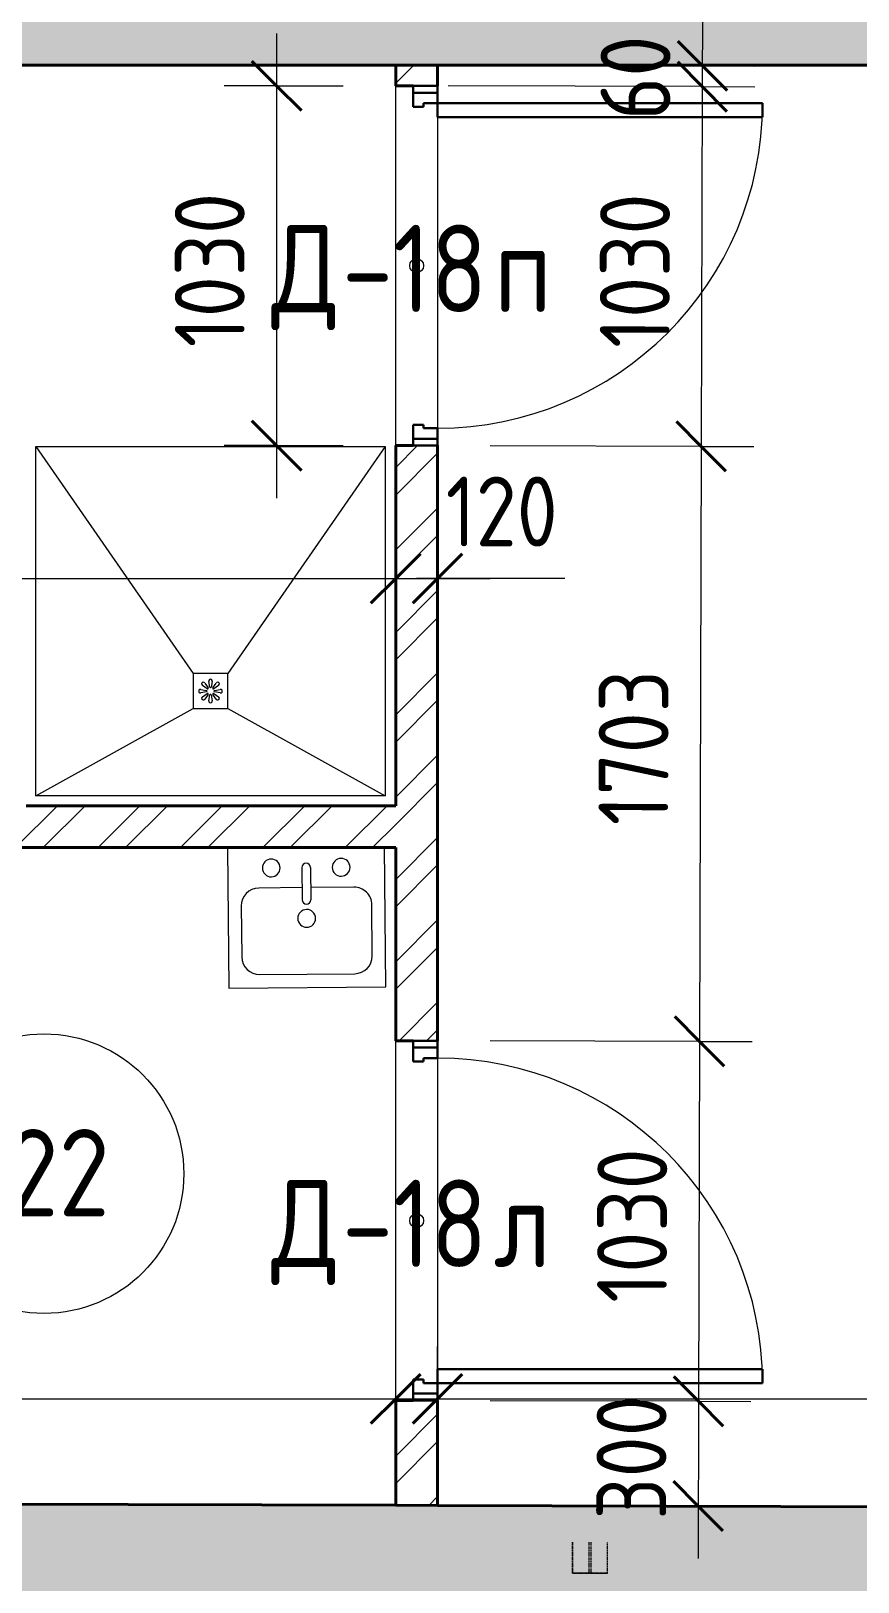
# Model space of a CAD drawing. Header units: millimetres. Extents: x -11886 to 379896, y -8130 to 47743.
# Drawn here: x 27032 to 29399, y 13336 to 17774 of the extents above; entities that cross this region are included whole.
import ezdxf

# ---------------------------------------------------------------- set-up
doc = ezdxf.new("R2010")
doc.units = ezdxf.units.MM
doc.linetypes.add('ADSK_Сверху', pattern=[4.5, 3, -1.5])
for name, color, linetype, lineweight, true_color in [('Двери', 5, 'Continuous', 18, 0x0000ff), ('Сантехника', 5, 'Continuous', 18, 0x0000ff), ('Сантехническое оборудование', 5, 'Continuous', 9, 0x0000ff), ('Стены внутренние', 5, 'Continuous', 18, 0x0000ff)]:
    doc.layers.add(name, color=color, linetype=linetype, lineweight=lineweight, true_color=true_color)
for name, color, linetype, lineweight in [('Каркас', 7, 'Continuous', 18), ('Марки дверей', 7, 'Continuous', 20), ('Марки помещений', 7, 'Continuous', 20), ('Размеры', 7, 'Continuous', 9), ('Размеры-100', 7, 'Continuous', 9)]:
    doc.layers.add(name, color=color, linetype=linetype, lineweight=lineweight)
doc.styles.add('GOST Common_1', font='GOST_Common.ttf', dxfattribs={"width": 0.9, "height": 200})
doc.styles.add('GOST Common_2', font='GOST_Common.ttf', dxfattribs={"width": 0.9, "height": 250})
doc.dimstyles.new('ADSK_Основной_2_мм_Округление_до_1_мм', dxfattribs={"dimscale": 304.8, "dimtxt": 201.142999, "dimasz": 0.463911, "dimexe": 0.492126, "dimexo": 0.492126, "dimgap": 0.098425, "dimtad": 1, "dimdec": 0, "dimdsep": 46, "dimtxsty": 'GOST Common_1', "dimblk1": 'OBLIQUE', "dimblk2": 'OBLIQUE', "dimsah": 1, "dimcen": 0.09, "dimdle": 0.492126, "dimazin": 2, "dimtfac": 1, "dimtdec": 4, "dimtix": 1, "dimtmove": 0, "dimatfit": 3, "dimfxl": 1, "dimtvp": 1, "dimtolj": 1, "dimtzin": 0, "dimlwd": 20, "dimlwe": 20, "dimarcsym": 2})
doc.dimstyles.new('ADSK_Основной_2_мм_Округление_до_1_мм_1', dxfattribs={"dimscale": 304.8, "dimtxt": 201.142999, "dimasz": 0.463911, "dimexe": 0.492126, "dimexo": 0.492126, "dimgap": 0.098425, "dimtad": 1, "dimdec": 0, "dimdsep": 46, "dimtxsty": 'GOST Common_1', "dimblk1": 'OBLIQUE', "dimblk2": 'OBLIQUE', "dimsah": 1, "dimcen": 0.09, "dimdle": 0.492126, "dimazin": 2, "dimtfac": 1, "dimtdec": 4, "dimtix": 1, "dimtmove": 1, "dimatfit": 3, "dimfxl": 1, "dimtvp": 1, "dimtolj": 1, "dimtzin": 0, "dimlwd": 20, "dimlwe": 20, "dimarcsym": 2})
pattern_1 = [(45, (0, 0), (-117.8655, 117.8655), []), (45, (78.58, 0), (-117.8655, 117.8655), [])]

# ---------------------------------------------------------------- blocks, each defined once
blk = doc.blocks.new('Типовая двутавровая балка _АСТО 20-93_ Балки - 100х200мм-V2-01 План 1-го этажа маркировочный')
at = {"layer": 'Каркас', "color": 253, "linetype": 'ADSK_Сверху', "true_color": 0xaaaaaa}
for p, q in [((-2169.5, 50), (-2169.5, -50)), ((-2169.5, 50), (-2081.2, 50)), ((-2081.2, 3), (-2169.5, 3)), ((-2081.2, -3), (-2169.5, -3)), ((-2169.5, -50), (-2081.3, -50))]:
    blk.add_line(p, q, dxfattribs=at)
at = {"layer": 'Каркас', "color": 9, "linetype": 'ADSK_Сверху', "true_color": 0xb9b9b9}
for p, q in [((-2169.5, 3.4), (-2169.5, 50)), ((-2169.5, 50), (-2081.2, 50)), ((-2169.5, -50), (-2169.5, -3.4)), ((-2169.5, -50), (-2081.3, -50))]:
    blk.add_line(p, q, dxfattribs=at)
at = {"layer": 'Каркас', "color": 253, "linetype": 'ADSK_Сверху', "true_color": 0xb2b2b2}
for p, q in [((-2169.5, 50), (-2169.5, 15)), ((-2169.5, 15), (-2169.5, 50)), ((-2081.2, 50), (-2169.5, 50)), ((-2169.5, 50), (-2081.2, 50)), ((-2169.5, 3), (-2169.5, 15)), ((-2169.5, 3), (-2169.5, 15)), ((-2169.5, -3), (-2169.5, 3)), ((-2169.5, -15), (-2169.5, -3)), ((-2169.5, -15), (-2169.5, -3)), ((-2169.5, -50), (-2169.5, -15)), ((-2169.5, -15), (-2169.5, -50)), ((-2169.5, -50), (-2081.3, -50)), ((-2169.5, -50), (-2081.3, -50))]:
    blk.add_line(p, q, dxfattribs=at)
blk = doc.blocks.new('AC_Дверь_Однопольная - Д-18п 1030х2200h-2319666-01 План 1-го этажа маркировочный')
at = {"layer": 'Двери', "lineweight": 30}
for p, q in [((-465, 990), (-425, 990)), ((-465, 60), (-465, 990)), ((-425, 990), (-425, 60)), ((-515, 60), (-495, 60)), ((-515, -10), (-515, 60)), ((-495, 60), (-465, 60)), ((-495, -10), (-495, 60)), ((-495, 60), (-495, -10)), ((-425, 60), (-465, 60)), ((-465, 60), (-465, 20)), ((465, 60), (495, 60)), ((465, 20), (465, 60)), ((495, 60), (495, -10)), ((495, 60), (515, 60)), ((495, -10), (495, 60)), ((515, 60), (515, -10)), ((-465, 20), (-455, 20)), ((-455, 20), (-455, -10)), ((455, 20), (465, 20)), ((455, -10), (455, 20)), ((-495, -10), (-515, -10)), ((-455, -10), (-495, -10)), ((495, -10), (455, -10)), ((515, -10), (495, -10))]:
    blk.add_line(p, q, dxfattribs=at)
at = {"layer": 'Двери'}
blk.add_arc((-465, 60), 930, 0, 90, dxfattribs=at)
blk = doc.blocks.new('AC_Дверь_Однопольная - Д-18л 1030х2200h-2319665-01 План 1-го этажа маркировочный')
at = {"layer": 'Двери', "lineweight": 30}
for p, q in [((465, 990), (425, 990)), ((425, 990), (425, 60)), ((465, 60), (465, 990)), ((-495, 60), (-515, 60)), ((-515, 60), (-515, -10)), ((-465, 60), (-495, 60)), ((-495, 60), (-495, -10)), ((-495, -10), (-495, 60)), ((-465, 20), (-465, 60)), ((425, 60), (465, 60)), ((495, 60), (465, 60)), ((465, 60), (465, 20)), ((495, -10), (495, 60)), ((515, 60), (495, 60)), ((495, 60), (495, -10)), ((515, -10), (515, 60)), ((-455, 20), (-465, 20)), ((-455, -10), (-455, 20)), ((465, 20), (455, 20)), ((455, 20), (455, -10)), ((-515, -10), (-495, -10)), ((-495, -10), (-455, -10)), ((455, -10), (495, -10)), ((495, -10), (515, -10))]:
    blk.add_line(p, q, dxfattribs=at)
at = {"layer": 'Двери'}
blk.add_arc((465, 60), 930, 90, 180, dxfattribs=at)
blk = doc.blocks.new('4-slope_shower_with_drain_2858 - 1000х1000-V220-01 План 1-го этажа маркировочный')
at = {"layer": 'Сантехническое оборудование'}
for p, q in [((-500, -300), (-500, 700)), ((-500, 700), (500, 700)), ((-500, 700), (-50, 50)), ((500, 700), (50, 50)), ((500, 700), (500, -300)), ((50, 50), (-50, 50)), ((-50, 50), (-50, -50)), ((50, -50), (50, 50)), ((-27.9, 4.9), (-11, 1.9)), ((-9.2, 6.4), (-23.2, 16.3)), ((-16.3, 23.2), (-6.4, 9.2)), ((-1.9, 11), (-4.9, 27.9)), ((4.9, 27.9), (1.9, 11)), ((6.4, 9.2), (16.3, 23.2)), ((23.2, 16.3), (9.2, 6.4)), ((11, 1.9), (27.9, 4.9)), ((-11, -1.9), (-27.9, -4.9)), ((-23.2, -16.3), (-9.2, -6.4)), ((-6.4, -9.2), (-16.3, -23.2)), ((-4.9, -27.9), (-1.9, -11)), ((1.9, -11), (4.9, -27.9)), ((16.3, -23.2), (6.4, -9.2)), ((9.2, -6.4), (23.2, -16.3)), ((27.9, -4.9), (11, -1.9)), ((-500, -300), (-50, -50)), ((-50, -50), (50, -50)), ((50, -50), (500, -300)), ((500, -300), (-500, -300))]:
    blk.add_line(p, q, dxfattribs=at)
for centre, radius, start, end in [((-28.8, 0), 5, 80, 280), ((-20.4, 20.4), 5, 35, 235), ((-12, 0), 2.19, 297.4259, 62.5741), ((-12, 0), 2.19, 6.9527, 62.5741), ((-8.5, 8.5), 2.19, 252.4259, 17.5741), ((-8.5, 8.5), 2.19, 252.4259, 294.142), ((-8.5, 8.5), 2.19, 335.858, 17.5741), ((0, 28.8), 5, 350, 190), ((0, 12), 2.19, 207.4259, 332.5741), ((0, 12), 2.19, 207.4259, 332.5741), ((8.5, 8.5), 2.19, 162.4259, 287.5741), ((8.5, 8.5), 2.19, 162.4259, 204.142), ((8.5, 8.5), 2.19, 231.9527, 287.5741), ((12, 0), 2.19, 117.4259, 242.5741), ((12, 0), 2.19, 117.4259, 173.0473), ((20.4, 20.4), 5, 305, 145), ((28.8, 0), 5, 260, 100), ((-20.4, -20.4), 5, 125, 325), ((-12, 0), 2.19, 297.4259, 353.0473), ((-8.5, -8.5), 2.19, 342.4259, 107.5741), ((-8.5, -8.5), 2.19, 65.858, 107.5741), ((-8.5, -8.5), 2.19, 342.4259, 38.0473), ((0, -28.8), 5, 170, 10), ((0, -12), 2.19, 27.4259, 152.5741), ((0, -12), 2.19, 27.4259, 152.5741), ((8.5, -8.5), 2.19, 72.4259, 197.5741), ((8.5, -8.5), 2.19, 155.858, 197.5741), ((8.5, -8.5), 2.19, 72.4259, 114.142), ((12, 0), 2.19, 186.9527, 242.5741), ((20.4, -20.4), 5, 215, 55)]:
    blk.add_arc(centre, radius, start, end, dxfattribs=at)
blk = doc.blocks.new('ADSK_Марка_Помещение_ОдноЗначение - Номер-247393-01 План 1-го этажа маркировочный')
at = {"layer": 'Марки помещений'}
blk.add_circle((0, 0), 4, dxfattribs=at)
blk = doc.blocks.new('ADSK_Марка_Дверь - Марка типа и комментарии-2020407-01 План 1-го этажа маркировочный')
at = {"layer": 'Марки дверей', "lineweight": 9}
blk.add_circle((0, 0), 0.2, dxfattribs=at)
blk = doc.blocks.new('DIMBLOCK38-01 План 1-го этажа маркировочный')
at = {"layer": 'Размеры-100', "lineweight": 20, "transparency": 16777216}
for p, q in [((27735.1, 17767.8), (27735.1, 16437.8)), ((27735.1, 17617.8), (27585.1, 17617.8)), ((27735.1, 17617.8), (27925.8, 17617.8)), ((27735.1, 16587.8), (27585.1, 16587.8)), ((27735.1, 16587.8), (27925.8, 16587.8))]:
    blk.add_line(p, q, dxfattribs=at)
at = {"layer": 'Размеры-100', "lineweight": 40, "transparency": 16777216}
for p, q in [((27735.1, 17617.8), (27664.4, 17688.5)), ((27735.1, 17617.8), (27805.8, 17547.1)), ((27735.1, 16587.8), (27664.4, 16658.5)), ((27735.1, 16587.8), (27805.8, 16517.1))]:
    blk.add_line(p, q, dxfattribs=at)
at = {"layer": 'Размеры-100', "color": 0, "lineweight": 20, "transparency": 16777216, "insert": (27443.7, 16869.3), "char_height": 200, "width": 560.473, "attachment_point": 1, "rotation": 90, "line_spacing_factor": 1.022761, "style": 'GOST Common_1'}
blk.add_mtext('1030', dxfattribs=at)
blk = doc.blocks.new('_Oblique')
at = {"color": 0, "linetype": 'ByBlock', "lineweight": -2}
blk.add_line((-0.5, -0.5), (0.5, 0.5), dxfattribs=at)
blk = doc.blocks.new('DIMBLOCK148-01 План 1-го этажа маркировочный')
at = {"layer": 'Размеры-100', "lineweight": 20, "transparency": 16777216}
for p, q in [((24865.8, 16207.9), (24865.8, 16357.9)), ((28075.8, 16207.9), (28075.8, 16357.9)), ((24865.8, 16207.9), (28075.8, 16207.9)), ((24865.8, 16207.9), (24865.8, 16157.9)), ((28075.8, 16207.9), (28075.8, 16157.9))]:
    blk.add_line(p, q, dxfattribs=at)
at = {"layer": 'Размеры-100', "lineweight": 40, "transparency": 16777216}
for p, q in [((24865.8, 16207.9), (24936.5, 16278.6)), ((28075.8, 16207.9), (28146.5, 16278.6)), ((24865.8, 16207.9), (24795.1, 16137.2)), ((28075.8, 16207.9), (28005.1, 16137.2))]:
    blk.add_line(p, q, dxfattribs=at)
at = {"layer": 'Размеры-100', "color": 0, "lineweight": 20, "transparency": 16777216, "insert": (26237.3, 16499.3), "char_height": 200, "width": 560.473, "attachment_point": 1, "line_spacing_factor": 1.022761, "style": 'GOST Common_1'}
blk.add_mtext('3210', dxfattribs=at)
blk = doc.blocks.new('DIMBLOCK149-01 План 1-го этажа маркировочный')
at = {"layer": 'Размеры-100', "lineweight": 20, "transparency": 16777216}
for p, q in [((28075.8, 16207.9), (28075.8, 16357.9)), ((28195.8, 16207.9), (28195.8, 16357.9)), ((28075.8, 16207.9), (28345.8, 16207.9)), ((28075.8, 16207.9), (28075.8, 16157.9)), ((28218.9, 16207.9), (28135.8, 16207.9)), ((28195.8, 16207.9), (28195.8, 16157.9)), ((28559.9, 16207.9), (28218.9, 16207.9))]:
    blk.add_line(p, q, dxfattribs=at)
at = {"layer": 'Размеры-100', "lineweight": 40, "transparency": 16777216}
for p, q in [((28075.8, 16207.9), (28146.5, 16278.6)), ((28195.8, 16207.9), (28266.5, 16278.6)), ((28075.8, 16207.9), (28005.1, 16137.2)), ((28195.8, 16207.9), (28125.1, 16137.2))]:
    blk.add_line(p, q, dxfattribs=at)
at = {"layer": 'Размеры-100', "color": 0, "lineweight": 20, "transparency": 16777216, "insert": (28218.9, 16499.3), "char_height": 200, "width": 409.104, "attachment_point": 1, "line_spacing_factor": 1.022761, "style": 'GOST Common_1'}
blk.add_mtext('120', dxfattribs=at)
blk = doc.blocks.new('DIMBLOCK182-01 План 1-го этажа маркировочный')
at = {"layer": 'Размеры-100', "lineweight": 20, "transparency": 16777216}
for p, q in [((28195.8, 13860), (28195.8, 14010)), ((32712.4, 13860), (32712.4, 14010)), ((28045.8, 13860), (32712.4, 13860)), ((28195.8, 13860), (28195.8, 13810)), ((32712.4, 13860), (32712.4, 13810))]:
    blk.add_line(p, q, dxfattribs=at)
at = {"layer": 'Размеры-100', "lineweight": 40, "transparency": 16777216}
for p, q in [((28195.8, 13860), (28266.5, 13930.7)), ((32712.4, 13860), (32783.1, 13930.7)), ((28195.8, 13860), (28125.1, 13789.3)), ((32712.4, 13860), (32641.7, 13789.3))]:
    blk.add_line(p, q, dxfattribs=at)
at = {"layer": 'Размеры-100', "color": 0, "lineweight": 20, "transparency": 16777216, "insert": (30212, 14151.4), "char_height": 200, "width": 580.928, "attachment_point": 1, "line_spacing_factor": 1.022761, "style": 'GOST Common_1'}
blk.add_mtext('4517', dxfattribs=at)
blk = doc.blocks.new('DIMBLOCK223-01 План 1-го этажа маркировочный')
at = {"layer": 'Размеры-100', "lineweight": 20, "transparency": 16777216}
for p, q in [((28953.9, 17824.8), (28953.3, 17615.3)), ((28953.5, 17674.8), (28345.8, 17676.5)), ((28953.5, 17674.8), (29103.5, 17674.3)), ((28953.3, 17615.3), (28225.8, 17617.4)), ((28953.3, 17615.3), (29103.3, 17614.8))]:
    blk.add_line(p, q, dxfattribs=at)
at = {"layer": 'Размеры-100', "lineweight": 40, "transparency": 16777216}
for p, q in [((28953.5, 17674.8), (28883, 17745.7)), ((28953.3, 17615.3), (28882.8, 17686.2)), ((28953.5, 17674.8), (29024, 17603.9)), ((28953.3, 17615.3), (29023.8, 17544.4))]:
    blk.add_line(p, q, dxfattribs=at)
at = {"layer": 'Размеры-100', "color": 0, "lineweight": 20, "transparency": 16777216, "insert": (28661.7, 17519.7), "char_height": 200, "width": 302.737, "attachment_point": 1, "rotation": 89.8351, "line_spacing_factor": 1.022761, "style": 'GOST Common_1'}
blk.add_mtext('60', dxfattribs=at)
blk = doc.blocks.new('DIMBLOCK224-01 План 1-го этажа маркировочный')
at = {"layer": 'Размеры-100', "lineweight": 40, "transparency": 16777216}
for p, q in [((28953.3, 17615.3), (28882.8, 17686.2)), ((28953.3, 17615.3), (29023.8, 17544.4)), ((28950.4, 16585.6), (28879.9, 16656.5)), ((28950.4, 16585.6), (29020.9, 16514.7))]:
    blk.add_line(p, q, dxfattribs=at)
at = {"layer": 'Размеры-100', "lineweight": 20, "transparency": 16777216}
for p, q in [((28953.3, 17615.3), (28225.8, 17617.4)), ((28953.3, 17615.3), (28950.4, 16585.6)), ((28953.3, 17615.3), (29103.3, 17614.8)), ((28950.4, 16585.6), (28345.8, 16587.4)), ((28950.4, 16585.6), (29100.4, 16585.2))]:
    blk.add_line(p, q, dxfattribs=at)
at = {"layer": 'Размеры-100', "color": 0, "lineweight": 20, "transparency": 16777216, "insert": (28659.8, 16867.8), "char_height": 200, "width": 560.473, "attachment_point": 1, "rotation": 89.8351, "line_spacing_factor": 1.022761, "style": 'GOST Common_1'}
blk.add_mtext('1030', dxfattribs=at)
blk = doc.blocks.new('DIMBLOCK225-01 План 1-го этажа маркировочный')
at = {"layer": 'Размеры-100', "lineweight": 40, "transparency": 16777216}
for p, q in [((28950.4, 16585.6), (28879.9, 16656.5)), ((28950.4, 16585.6), (29020.9, 16514.7)), ((28945.5, 14882.7), (28875, 14953.7)), ((28945.5, 14882.7), (29016, 14811.8))]:
    blk.add_line(p, q, dxfattribs=at)
at = {"layer": 'Размеры-100', "lineweight": 20, "transparency": 16777216}
for p, q in [((28950.4, 16585.6), (28345.8, 16587.4)), ((28950.4, 16585.6), (28945.5, 14882.7)), ((28950.4, 16585.6), (29100.4, 16585.2)), ((28945.5, 14882.7), (28345.8, 14884.5)), ((28945.5, 14882.7), (29095.5, 14882.3))]:
    blk.add_line(p, q, dxfattribs=at)
at = {"layer": 'Размеры-100', "color": 0, "lineweight": 20, "transparency": 16777216, "insert": (28655.9, 15501.5), "char_height": 200, "width": 560.473, "attachment_point": 1, "rotation": 89.8351, "line_spacing_factor": 1.022761, "style": 'GOST Common_1'}
blk.add_mtext('1703', dxfattribs=at)
blk = doc.blocks.new('DIMBLOCK226-01 План 1-го этажа маркировочный')
at = {"layer": 'Размеры-100', "lineweight": 40, "transparency": 16777216}
for p, q in [((28945.5, 14882.7), (28875, 14953.7)), ((28945.5, 14882.7), (29016, 14811.8)), ((28942.5, 13852.8), (28872, 13923.7)), ((28942.5, 13852.8), (29013, 13781.9))]:
    blk.add_line(p, q, dxfattribs=at)
at = {"layer": 'Размеры-100', "lineweight": 20, "transparency": 16777216}
for p, q in [((28945.5, 14882.7), (28345.8, 14884.5)), ((28945.5, 14882.7), (28942.5, 13852.8)), ((28945.5, 14882.7), (29095.5, 14882.3)), ((28942.5, 13852.8), (28345.8, 13854.5)), ((28942.5, 13852.8), (29092.5, 13852.3))]:
    blk.add_line(p, q, dxfattribs=at)
at = {"layer": 'Размеры-100', "color": 0, "lineweight": 20, "transparency": 16777216, "insert": (28651.9, 14135.1), "char_height": 200, "width": 560.473, "attachment_point": 1, "rotation": 89.8351, "line_spacing_factor": 1.022761, "style": 'GOST Common_1'}
blk.add_mtext('1030', dxfattribs=at)
blk = doc.blocks.new('DIMBLOCK227-01 План 1-го этажа маркировочный')
at = {"layer": 'Размеры-100', "lineweight": 40, "transparency": 16777216}
for p, q in [((28942.5, 13852.8), (28872, 13923.7)), ((28942.5, 13852.8), (29013, 13781.9)), ((28941.6, 13552.8), (28871.1, 13623.8)), ((28941.6, 13552.8), (29012.1, 13481.9))]:
    blk.add_line(p, q, dxfattribs=at)
at = {"layer": 'Размеры-100', "lineweight": 20, "transparency": 16777216}
for p, q in [((28942.5, 13852.8), (28345.8, 13854.5)), ((28942.5, 13852.8), (28941.2, 13402.8)), ((28942.5, 13852.8), (29092.5, 13852.3)), ((28941.6, 13552.8), (28891.6, 13553)), ((28941.6, 13552.8), (29091.6, 13552.4))]:
    blk.add_line(p, q, dxfattribs=at)
at = {"layer": 'Размеры-100', "color": 0, "lineweight": 20, "transparency": 16777216, "insert": (28650.1, 13514.4), "char_height": 200, "width": 454.106, "attachment_point": 1, "rotation": 89.8351, "line_spacing_factor": 1.022761, "style": 'GOST Common_1'}
blk.add_mtext('300', dxfattribs=at)
blk = doc.blocks.new('DIMBLOCK233-01 План 1-го этажа маркировочный')
at = {"layer": 'Размеры-100', "lineweight": 20, "transparency": 16777216}
for p, q in [((25190.8, 13860), (25190.8, 14010)), ((28075.8, 13860), (28075.8, 14010)), ((25040.8, 13860), (28225.8, 13860)), ((25190.8, 13860), (25190.8, 13810)), ((28075.8, 13860), (28075.8, 13810))]:
    blk.add_line(p, q, dxfattribs=at)
at = {"layer": 'Размеры-100', "lineweight": 40, "transparency": 16777216}
for p, q in [((25190.8, 13860), (25261.5, 13930.7)), ((28075.8, 13860), (28146.5, 13930.7)), ((25190.8, 13860), (25120.1, 13789.3)), ((28075.8, 13860), (28005.1, 13789.3))]:
    blk.add_line(p, q, dxfattribs=at)
at = {"layer": 'Размеры-100', "color": 0, "lineweight": 20, "transparency": 16777216, "insert": (26381, 14151.4), "char_height": 200, "width": 605.475, "attachment_point": 1, "line_spacing_factor": 1.022761, "style": 'GOST Common_1'}
blk.add_mtext('2885', dxfattribs=at)
blk = doc.blocks.new('Кухонная мойка-Одиночная - 450 x 400 мм-1905995-01 План 1-го этажа маркировочный')
at = {"layer": 'Сантехника'}
for p, q in [((240.7, 202.3), (-209.3, 202.3)), ((-209.3, 202.3), (-209.3, -197.7)), ((240.7, -197.7), (240.7, 202.3)), ((3, 145.2), (3, 53.1)), ((28.4, 145.2), (28.4, 53.1)), ((3, 88), (-120.4, 88)), ((151.8, 88), (28.4, 88)), ((-171.2, 37.2), (-171.2, -108.8)), ((202.6, -108.8), (202.6, 37.2)), ((-120.4, -159.6), (151.8, -159.6)), ((-209.3, -197.7), (240.7, -197.7))]:
    blk.add_line(p, q, dxfattribs=at)
for centre, radius, start, end in [((-84.3, 145.2), 25.4, 360, 180), ((-84.3, 145.2), 25.4, 180, 360), ((15.7, 145.2), 12.7, 360, 180), ((115.7, 145.2), 25.4, 360, 180), ((115.7, 145.2), 25.4, 180, 360), ((-120.4, 37.2), 50.8, 90, 180), ((15.7, 53.1), 12.7, 180, 0), ((151.8, 37.2), 50.8, 360, 90), ((15.7, 0), 25.4, 360, 180), ((15.7, 0), 25.4, 180, 0), ((-120.4, -108.8), 50.8, 180, 270), ((151.8, -108.8), 50.8, 270, 0)]:
    blk.add_arc(centre, radius, start, end, dxfattribs=at)

msp = doc.modelspace()

# ---------------------------------------------------------------- hatches: boundary and pattern name
at = {"layer": 'Стены внутренние', "true_color": 0xc0c0c0}
for points in [[(30030.09, 17676.96), (30842.36, 17676.96), (30842.36, 18186.96), (18922.84, 18186.96), (18922.84, 17676.96), (28915.36, 17676.96)], [(33079.61, 13030.93), (33081.08, 13540.93), (16805.21, 13587.78), (16803.75, 13077.79), (32259.56, 13033.29)]]:
    msp.add_hatch(color=9, dxfattribs=at).paths.add_polyline_path(points)
at = {"layer": 'Стены внутренние', "lineweight": 9}
h = msp.add_hatch(dxfattribs=at)
h.set_pattern_fill('FP_2', color=256, style=0, pattern_type=2)
h.set_pattern_definition(pattern_1)
h.paths.add_polyline_path([(28195.79, 13554.99), (28195.79, 13854.91), (28075.79, 13854.91), (28075.79, 13555.34)])
h.paths.add_polyline_path([(28075.79, 14884.91), (28195.79, 14884.91), (28195.79, 16587.79), (28075.79, 16587.79), (28075.79, 14949.33)])
h.paths.add_polyline_path([(28125.79, 17617.79), (28195.79, 17617.79), (28195.79, 17676.96), (28075.79, 17676.96), (28075.79, 17617.79)])
h = msp.add_hatch(dxfattribs=at)
h.set_pattern_fill('FP_2', color=256, style=0, pattern_type=2)
h.set_pattern_definition(pattern_1)
h.paths.add_polyline_path([(26128.53, 15437.29), (28075.79, 15437.29), (28075.79, 15557.29), (24865.79, 15557.29), (24865.79, 15437.29), (25919.9, 15437.29)])

# ---------------------------------------------------------------- linework, layer by layer
at = {"layer": 'Стены внутренние', "color": 18, "lineweight": 40, "true_color": 0x000000}
for p, q in [((18412.84, 17676.96), (31352.36, 17676.96)), ((28075.79, 17676.96), (28075.79, 17617.79)), ((28195.79, 17617.79), (28195.79, 17676.96)), ((28075.79, 17617.79), (28125.79, 17617.79)), ((28075.79, 16587.79), (28075.79, 15557.29)), ((28125.79, 16587.79), (28075.79, 16587.79)), ((28195.79, 14884.91), (28195.79, 16587.79)), ((28075.79, 15557.29), (27018.51, 15557.29)), ((25190.79, 15437.29), (28075.79, 15437.29)), ((28075.79, 15437.29), (28075.79, 14884.91)), ((28075.79, 14884.91), (28125.79, 14884.91)), ((28075.79, 13854.91), (28075.79, 13555.34)), ((28125.79, 13854.91), (28075.79, 13854.91)), ((28195.79, 13554.99), (28195.79, 13854.91)), ((28075.79, 13555.34), (25166.79, 13563.71)), ((28075.79, 13555.34), (28195.79, 13554.99)), ((33430.38, 13539.93), (28195.79, 13554.99))]:
    msp.add_line(p, q, dxfattribs=at)
at = {"layer": 'Стены внутренние', "color": 18, "true_color": 0x000000}
for p, q in [((28075.79, 16587.79), (28075.79, 17617.79)), ((28195.79, 17527.79), (28195.79, 16637.79)), ((28075.79, 13854.91), (28075.79, 14884.91)), ((28195.79, 14834.91), (28195.79, 13944.91))]:
    msp.add_line(p, q, dxfattribs=at)

# ---------------------------------------------------------------- block references
at = {"layer": 'Двери', "rotation": 269.9999999999999}
for name, p in [('AC_Дверь_Однопольная - Д-18п 1030х2200h-2319666-01 План 1-го этажа маркировочный', (28135.79, 17102.79)), ('AC_Дверь_Однопольная - Д-18л 1030х2200h-2319665-01 План 1-го этажа маркировочный', (28135.79, 14369.91))]:
    msp.add_blockref(name, p, dxfattribs=at)
at = {"layer": 'Каркас', "color": 253, "linetype": 'ADSK_Сверху', "true_color": 0xaaaaaa, "rotation": 89.99999999999993}
msp.add_blockref('Типовая двутавровая балка _АСТО 20-93_ Балки - 100х200мм-V2-01 План 1-го этажа маркировочный', (28631.59, 15530.46), dxfattribs=at)
at = {"layer": 'Марки дверей', "xscale": 99.99999999999993, "yscale": 99.99999999999993, "zscale": 99.99999999999993}
for p in [(28135.79, 17102.79), (28135.79, 14369.91)]:
    msp.add_blockref('ADSK_Марка_Дверь - Марка типа и комментарии-2020407-01 План 1-го этажа маркировочный', p, dxfattribs=at)
at = {"layer": 'Марки помещений', "xscale": 99.99999999999993, "yscale": 99.99999999999993, "zscale": 99.99999999999993}
msp.add_blockref('ADSK_Марка_Помещение_ОдноЗначение - Номер-247393-01 План 1-го этажа маркировочный', (27069.48, 14504.28), dxfattribs=at)
at = {"layer": 'Сантехника', "rotation": 0.5345984078505206}
msp.add_blockref('Кухонная мойка-Одиночная - 450 x 400 мм-1905995-01 План 1-го этажа маркировочный', (27805.32, 15234.81), dxfattribs=at)
at = {"layer": 'Сантехническое оборудование'}
msp.add_blockref('4-slope_shower_with_drain_2858 - 1000х1000-V220-01 План 1-го этажа маркировочный', (27545.79, 15885.29), dxfattribs=at)

# ---------------------------------------------------------------- texts
at = {"layer": 'Марки дверей', "lineweight": 9, "char_height": 250, "attachment_point": 1, "style": 'GOST Common_2'}
for s, insert, width in [('\\fGOST Common|b0|i0|c204|p34|;\\W.9;Д', (27719.81, 17219.81), 245.3164), ('-18', (27922.22, 17219.81), 526.7087), ('\\fGOST Common|b0|i0|c204|p34|;\\W.9;п', (28356.8, 17219.81), 194.8101), ('\\fGOST Common|b0|i0|c204|p34|;\\W.9;Д', (27719.81, 14486.92), 245.3164), ('-18', (27922.22, 14486.92), 526.7087), ('\\fGOST Common|b0|i0|c204|p34|;\\W.9;л', (28356.8, 14486.92), 194.8101)]:
    msp.add_mtext(s, dxfattribs=dict(at, insert=insert, width=width))
at = {"layer": 'Марки помещений', "lineweight": 9, "insert": (26857.07, 14632.01), "char_height": 250, "width": 526.7087, "attachment_point": 1, "style": 'GOST Common_2'}
msp.add_mtext('122', dxfattribs=at)

# ---------------------------------------------------------------- dimensions: what is measured, and where the dimension line sits
at = {"layer": 'Размеры', "lineweight": 20}
for base, p1, p2, angle, override, picture, middle in [((28953.32, 17615.27), (28195.79, 17676.96), (28075.79, 17617.79), 89.83506, {"dimpost": '<>', "dimfxl": 133.793268}, 'DIMBLOCK223-01 План 1-го этажа маркировочный', (28823.41, 17645.4)), ((27735.09, 16587.79), (28075.79, 17617.79), (28075.79, 16587.79), 90, {"dimpost": '<>', "dimfxl": 1030}, 'DIMBLOCK38-01 План 1-го этажа маркировочный', (27605.09, 17102.79)), ((28950.36, 16585.62), (28075.79, 17617.79), (28195.79, 16587.79), 89.83506, {"dimpost": '<>', "dimfxl": 1036.96673}, 'DIMBLOCK224-01 План 1-го этажа маркировочный', (28821.84, 17100.82)), ((28945.46, 14882.75), (28195.79, 16587.79), (28195.79, 14884.91), 89.83506, {"dimpost": '<>', "dimfxl": 1702.886011}, 'DIMBLOCK225-01 План 1-го этажа маркировочный', (28817.91, 15734.56)), ((28942.49, 13852.76), (28195.79, 14884.91), (28195.79, 13854.91), 89.83506, {"dimpost": '<>', "dimfxl": 1030}, 'DIMBLOCK226-01 План 1-го этажа маркировочный', (28813.97, 14368.13)), ((28941.63, 13552.85), (28195.79, 13854.91), (29041.61, 13552.56), 89.83506, {"dimpost": '<>', "dimfxl": 898.232517}, 'DIMBLOCK227-01 План 1-го этажа маркировочный', (28812.06, 13703.18))]:
    dim = msp.add_linear_dim(base=base, p1=p1, p2=p2, angle=angle, dimstyle='ADSK_Основной_2_мм_Округление_до_1_мм', override=override, dxfattribs=at)
    dim.commit()
    dim.dimension.update_dxf_attribs({"geometry": picture, "text_midpoint": middle})
for base, p1, p2, override, picture, middle in [((28075.79, 16207.89), (24865.79, 16307.87), (28075.79, 16307.87), {"dimpost": '<>', "dimfxl": 3210}, 'DIMBLOCK148-01 План 1-го этажа маркировочный', (26470.79, 16337.89)), ((28075.79, 13860.03), (25190.79, 13960.01), (28075.79, 13960.01), {"dimpost": '<>', "dimfxl": 2885}, 'DIMBLOCK233-01 План 1-го этажа маркировочный', (26633.29, 13990.03)), ((32712.37, 13860.03), (28195.79, 13960.01), (32712.37, 13960.01), {"dimpost": '<>', "dimfxl": 4516.578141}, 'DIMBLOCK182-01 План 1-го этажа маркировочный', (30454.08, 13990.03))]:
    dim = msp.add_linear_dim(base=base, p1=p1, p2=p2, dimstyle='ADSK_Основной_2_мм_Округление_до_1_мм', override=override, dxfattribs=at)
    dim.commit()
    dim.dimension.update_dxf_attribs({"geometry": picture, "text_midpoint": middle})
dim = msp.add_linear_dim(base=(28195.79, 16207.89), p1=(28075.79, 16307.87), p2=(28195.79, 16307.87), dimstyle='ADSK_Основной_2_мм_Округление_до_1_мм_1', override={"dimpost": '<>', "dimfxl": 120}, dxfattribs=at)
dim.commit()
dim.dimension.update_dxf_attribs({"geometry": 'DIMBLOCK149-01 План 1-го этажа маркировочный', "text_midpoint": (28423.49, 16365.92), "dimtype": 160})

doc.saveas('drawing.dxf')
